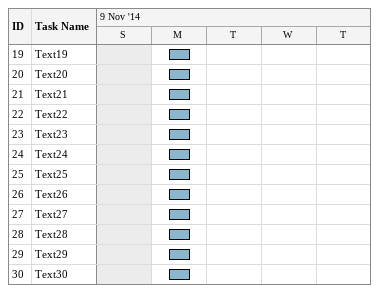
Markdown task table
| ID | Task | Start | Finish |
|---|---|---|---|
| 19 | Text19 | 2014-11-10 | 2014-11-10 |
| 20 | Text20 | 2014-11-10 | 2014-11-10 |
| 21 | Text21 | 2014-11-10 | 2014-11-10 |
| 22 | Text22 | 2014-11-10 | 2014-11-10 |
| 23 | Text23 | 2014-11-10 | 2014-11-10 |
| 24 | Text24 | 2014-11-10 | 2014-11-10 |
| 25 | Text25 | 2014-11-10 | 2014-11-10 |
| 26 | Text26 | 2014-11-10 | 2014-11-10 |
| 27 | Text27 | 2014-11-10 | 2014-11-10 |
| 28 | Text28 | 2014-11-10 | 2014-11-10 |
| 29 | Text29 | 2014-11-10 | 2014-11-10 |
| 30 | Text30 | 2014-11-10 | 2014-11-10 |
